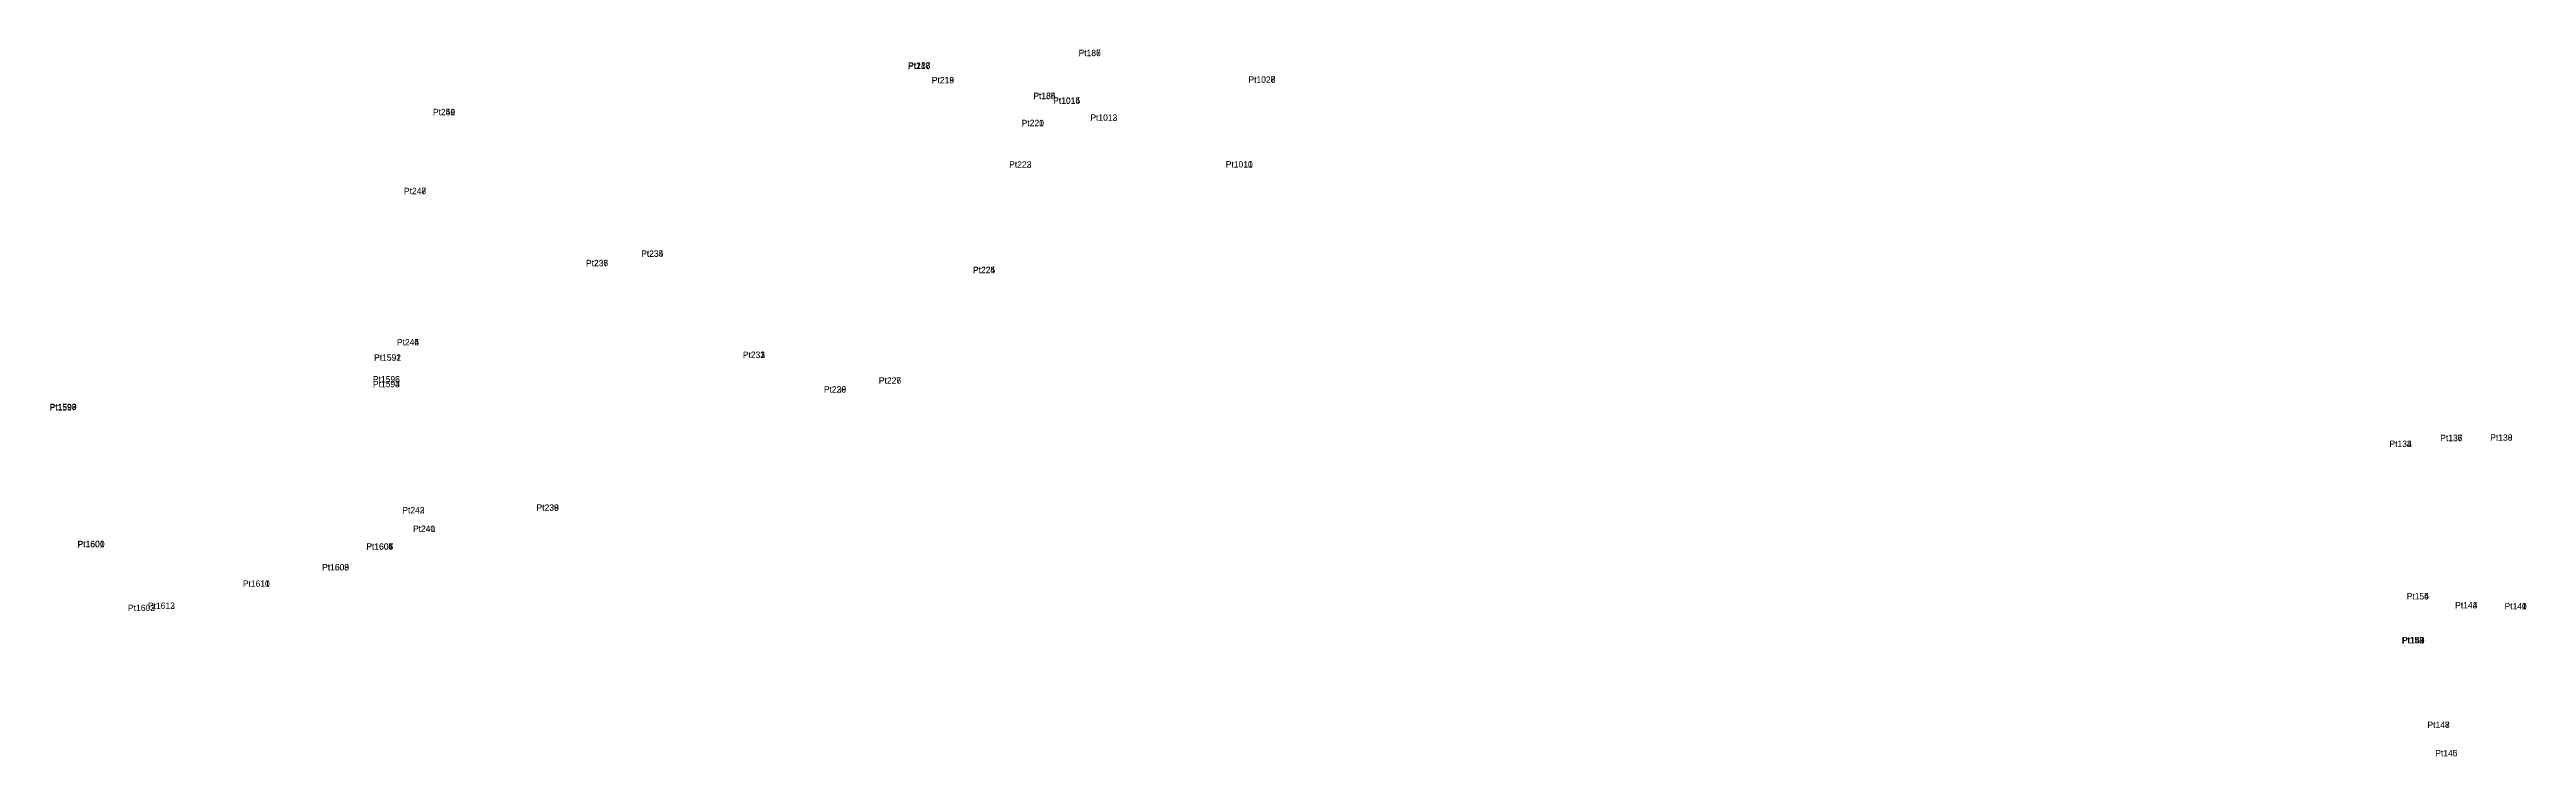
# Model space of a CAD drawing. Extents: x 0 to 552383, y 0 to 1852419.
# Drawn here: x 551268 to 551618.7, y 1839559.4 to 1839659.5 of the extents above; entities that cross this region are included whole.
import ezdxf

# ---------------------------------------------------------------- set-up
doc = ezdxf.new("R2010")
doc.units = 0
doc.layers.add('Level 12', color=7, linetype='Continuous')
doc.layers.add('Level 7', color=7, linetype='Continuous')

msp = doc.modelspace()

# ---------------------------------------------------------------- linework, layer by layer
at = {"layer": 'Level 7'}
for p, q in [((551389.524, 1839656.699), (551389.524, 1839656.699)), ((551389.528, 1839656.681), (551389.528, 1839656.681)), ((551389.564, 1839656.761), (551389.564, 1839656.761)), ((551413.666, 1839658.54), (551413.666, 1839658.54)), ((551413.676, 1839658.514), (551413.676, 1839658.514)), ((551392.888, 1839654.682), (551392.888, 1839654.682)), ((551392.908, 1839654.669), (551392.908, 1839654.669)), ((551437.726, 1839654.747), (551437.726, 1839654.747)), ((551437.726, 1839654.741), (551437.726, 1839654.741)), ((551437.735, 1839654.759), (551437.735, 1839654.759)), ((551322.256, 1839650.159), (551322.256, 1839650.159)), ((551322.256, 1839650.158), (551322.256, 1839650.158)), ((551322.261, 1839650.151), (551322.261, 1839650.151)), ((551407.255, 1839652.425), (551407.255, 1839652.425)), ((551407.283, 1839652.463), (551407.283, 1839652.463)), ((551410.078, 1839651.75), (551410.078, 1839651.75)), ((551410.094, 1839651.788), (551410.094, 1839651.788)), ((551415.34, 1839649.368), (551415.34, 1839649.368)), ((551415.355, 1839649.366), (551415.355, 1839649.366)), ((551405.611, 1839648.594), (551405.611, 1839648.594)), ((551405.622, 1839648.603), (551405.622, 1839648.603)), ((551403.846, 1839642.719), (551403.846, 1839642.719)), ((551403.855, 1839642.73), (551403.855, 1839642.73)), ((551434.519, 1839642.751), (551434.519, 1839642.751)), ((551434.526, 1839642.748), (551434.526, 1839642.748)), ((551318.144, 1839638.972), (551318.144, 1839638.972)), ((551318.146, 1839638.974), (551318.146, 1839638.974)), ((551343.913, 1839628.777), (551343.913, 1839628.777)), ((551343.926, 1839628.75), (551343.926, 1839628.75)), ((551351.738, 1839630.12), (551351.738, 1839630.12)), ((551351.742, 1839630.092), (551351.742, 1839630.092)), ((551398.708, 1839627.764), (551398.708, 1839627.764)), ((551398.731, 1839627.811), (551398.731, 1839627.811)), ((551313.911, 1839615.402), (551313.911, 1839615.402)), ((551313.923, 1839615.383), (551313.923, 1839615.383)), ((551317.141, 1839617.559), (551317.141, 1839617.559)), ((551317.141, 1839617.556), (551317.141, 1839617.556)), ((551317.143, 1839617.551), (551317.143, 1839617.551)), ((551366.132, 1839615.787), (551366.132, 1839615.787)), ((551366.132, 1839615.775), (551366.132, 1839615.775)), ((551366.132, 1839615.772), (551366.132, 1839615.772)), ((551313.747, 1839611.638), (551313.747, 1839611.638)), ((551313.755, 1839612.317), (551313.755, 1839612.317)), ((551313.756, 1839611.637), (551313.756, 1839611.637)), ((551313.757, 1839612.298), (551313.757, 1839612.298)), ((551377.608, 1839610.878), (551377.608, 1839610.878)), ((551377.615, 1839610.872), (551377.615, 1839610.872)), ((551377.617, 1839610.869), (551377.617, 1839610.869)), ((551385.387, 1839612.124), (551385.387, 1839612.124)), ((551385.413, 1839612.145), (551385.413, 1839612.145)), ((551267.96, 1839608.411), (551267.96, 1839608.411)), ((551267.965, 1839608.319), (551267.965, 1839608.319)), ((551267.986, 1839608.405), (551267.986, 1839608.405)), ((551606.486, 1839603.996), (551606.486, 1839603.996)), ((551606.493, 1839603.988), (551606.493, 1839603.988)), ((551606.495, 1839604.012), (551606.495, 1839604.012)), ((551613.576, 1839604.068), (551613.576, 1839604.068)), ((551613.577, 1839604.056), (551613.577, 1839604.056)), ((551599.3, 1839603.176), (551599.3, 1839603.176)), ((551599.3, 1839603.166), (551599.3, 1839603.166)), ((551599.302, 1839603.174), (551599.302, 1839603.174)), ((551317.918, 1839593.779), (551317.918, 1839593.779)), ((551317.918, 1839593.773), (551317.918, 1839593.773)), ((551336.91, 1839594.138), (551336.91, 1839594.138)), ((551336.936, 1839594.15), (551336.936, 1839594.15)), ((551319.413, 1839591.143), (551319.413, 1839591.143)), ((551319.439, 1839591.152), (551319.439, 1839591.152)), ((551271.912, 1839588.954), (551271.912, 1839588.954)), ((551271.945, 1839588.995), (551271.945, 1839588.995)), ((551312.805, 1839588.631), (551312.805, 1839588.631)), ((551312.813, 1839588.619), (551312.813, 1839588.619)), ((551312.821, 1839588.621), (551312.821, 1839588.621)), ((551312.833, 1839588.637), (551312.833, 1839588.637)), ((551295.328, 1839583.379), (551295.328, 1839583.379)), ((551295.329, 1839583.38), (551295.329, 1839583.38)), ((551306.539, 1839585.685), (551306.539, 1839585.685)), ((551306.568, 1839585.706), (551306.568, 1839585.706)), ((551279.069, 1839579.942), (551279.069, 1839579.942)), ((551279.071, 1839579.941), (551279.071, 1839579.941)), ((551281.893, 1839580.251), (551281.893, 1839580.251)), ((551281.896, 1839580.251), (551281.896, 1839580.251)), ((551601.74, 1839581.582), (551601.74, 1839581.582)), ((551601.742, 1839581.583), (551601.742, 1839581.583)), ((551608.602, 1839580.32), (551608.602, 1839580.32)), ((551608.609, 1839580.306), (551608.609, 1839580.306)), ((551615.592, 1839580.181), (551615.592, 1839580.181)), ((551615.596, 1839580.178), (551615.596, 1839580.178)), ((551615.604, 1839580.183), (551615.604, 1839580.183)), ((551601.032, 1839575.378), (551601.032, 1839575.378)), ((551601.034, 1839575.37), (551601.034, 1839575.37)), ((551601.12, 1839575.371), (551601.12, 1839575.371)), ((551601.126, 1839575.37), (551601.126, 1839575.37)), ((551601.129, 1839575.369), (551601.129, 1839575.369)), ((551604.684, 1839563.382), (551604.684, 1839563.382)), ((551604.693, 1839563.382), (551604.693, 1839563.382)), ((551605.792, 1839559.366), (551605.792, 1839559.366)), ((551605.794, 1839559.363), (551605.794, 1839559.363))]:
    msp.add_line(p, q, dxfattribs=at)

# ---------------------------------------------------------------- texts
at = {"layer": 'Level 12'}
for s, p in [('Pt217', (551389.524, 1839656.699)), ('Pt216', (551389.528, 1839656.681)), ('Pt183', (551389.564, 1839656.761)), ('Pt187', (551413.666, 1839658.54)), ('Pt186', (551413.676, 1839658.514)), ('Pt218', (551392.888, 1839654.682)), ('Pt219', (551392.908, 1839654.669)), ('Pt185', (551407.255, 1839652.425)), ('Pt184', (551407.283, 1839652.463)), ('Pt1027', (551437.726, 1839654.747)), ('Pt1026', (551437.726, 1839654.741)), ('Pt1028', (551437.735, 1839654.759)), ('Pt251', (551322.256, 1839650.159)), ('Pt250', (551322.256, 1839650.158)), ('Pt249', (551322.261, 1839650.151)), ('Pt221', (551405.611, 1839648.594)), ('Pt220', (551405.622, 1839648.603)), ('Pt1014', (551410.078, 1839651.75)), ('Pt1015', (551410.094, 1839651.788)), ('Pt1012', (551415.34, 1839649.368)), ('Pt1013', (551415.355, 1839649.366)), ('Pt223', (551403.846, 1839642.719)), ('Pt222', (551403.855, 1839642.73)), ('Pt1010', (551434.519, 1839642.751)), ('Pt1011', (551434.526, 1839642.748)), ('Pt248', (551318.144, 1839638.972)), ('Pt247', (551318.146, 1839638.974)), ('Pt236', (551343.913, 1839628.777)), ('Pt237', (551343.926, 1839628.75)), ('Pt235', (551351.738, 1839630.12)), ('Pt234', (551351.742, 1839630.092)), ('Pt224', (551398.708, 1839627.764)), ('Pt225', (551398.731, 1839627.811)), ('Pt245', (551317.141, 1839617.559)), ('Pt246', (551317.141, 1839617.556)), ('Pt244', (551317.143, 1839617.551)), ('Pt1592', (551313.911, 1839615.402)), ('Pt1591', (551313.923, 1839615.383)), ('Pt233', (551366.132, 1839615.787)), ('Pt232', (551366.132, 1839615.775)), ('Pt231', (551366.132, 1839615.772)), ('Pt1594', (551313.747, 1839611.638)), ('Pt1596', (551313.755, 1839612.317)), ('Pt1593', (551313.756, 1839611.637)), ('Pt1595', (551313.757, 1839612.298)), ('Pt230', (551377.608, 1839610.878)), ('Pt228', (551377.615, 1839610.872)), ('Pt229', (551377.617, 1839610.869)), ('Pt227', (551385.387, 1839612.124)), ('Pt226', (551385.413, 1839612.145)), ('Pt1598', (551267.96, 1839608.411)), ('Pt1597', (551267.965, 1839608.319)), ('Pt1599', (551267.986, 1839608.405)), ('Pt134', (551599.3, 1839603.176)), ('Pt132', (551599.3, 1839603.166)), ('Pt133', (551599.302, 1839603.174)), ('Pt136', (551606.486, 1839603.996)), ('Pt137', (551606.493, 1839603.988)), ('Pt135', (551606.495, 1839604.012)), ('Pt139', (551613.576, 1839604.068)), ('Pt138', (551613.577, 1839604.056)), ('Pt243', (551317.918, 1839593.779)), ('Pt242', (551317.918, 1839593.773)), ('Pt239', (551336.91, 1839594.138)), ('Pt238', (551336.936, 1839594.15)), ('Pt1601', (551271.912, 1839588.954)), ('Pt1600', (551271.945, 1839588.995)), ('Pt240', (551319.413, 1839591.143)), ('Pt241', (551319.439, 1839591.152)), ('Pt1608', (551306.539, 1839585.685)), ('Pt1609', (551306.568, 1839585.706)), ('Pt1604', (551312.805, 1839588.631)), ('Pt1605', (551312.813, 1839588.619)), ('Pt1606', (551312.821, 1839588.621)), ('Pt1607', (551312.833, 1839588.637)), ('Pt1611', (551295.328, 1839583.379)), ('Pt1610', (551295.329, 1839583.38)), ('Pt1602', (551279.069, 1839579.942)), ('Pt1603', (551279.071, 1839579.941)), ('Pt1612', (551281.893, 1839580.251)), ('Pt1613', (551281.896, 1839580.251)), ('Pt155', (551601.74, 1839581.582)), ('Pt154', (551601.742, 1839581.583)), ('Pt143', (551608.602, 1839580.32)), ('Pt144', (551608.609, 1839580.306)), ('Pt142', (551615.592, 1839580.181)), ('Pt141', (551615.596, 1839580.178)), ('Pt140', (551615.604, 1839580.183)), ('Pt153', (551601.032, 1839575.378)), ('Pt152', (551601.034, 1839575.37)), ('Pt149', (551601.12, 1839575.371)), ('Pt150', (551601.126, 1839575.37)), ('Pt151', (551601.129, 1839575.369)), ('Pt148', (551604.684, 1839563.382)), ('Pt147', (551604.693, 1839563.382)), ('Pt146', (551605.792, 1839559.366)), ('Pt145', (551605.794, 1839559.363))]:
    msp.add_text(s, height=0.9, dxfattribs=at).set_placement(p)

doc.saveas('drawing.dxf')
